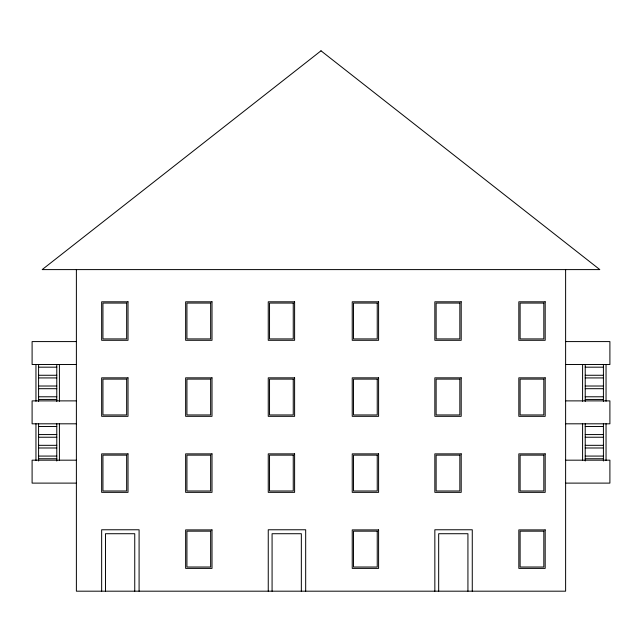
<?xml version="1.0" encoding="UTF-8"?>
<svg xmlns="http://www.w3.org/2000/svg" width="642" height="642" viewBox="0 0 642 642"><rect width="100%" height="100%" fill="white"/><g stroke="black" fill="none" stroke-linecap="round" stroke-linejoin="round"><path stroke-width="0.96" d="M76.382 341.584L32.1 341.584L32.1 364.512L76.382 364.512M565.618 341.584L609.9 341.584L609.9 364.512L565.618 364.512M38.584 367.176L56.777 367.176M585.223 367.176L603.416 367.176M38.584 375.265L56.777 375.265M585.223 375.265L603.416 375.265M38.584 377.929L56.777 377.929M585.223 377.929L603.416 377.929M38.584 386.019L56.777 386.019M585.223 386.019L603.416 386.019M38.584 388.691L56.777 388.691M585.223 388.691L603.416 388.691M38.584 396.78L56.777 396.78M585.223 396.78L603.416 396.78M38.584 399.444L56.777 399.444M585.223 399.444L603.416 399.444M76.382 400.881L32.1 400.881L32.1 423.808L76.382 423.808M565.618 400.881L609.9 400.881L609.9 423.808L565.618 423.808M38.584 426.481L56.777 426.481M585.223 426.481L603.416 426.481M38.584 434.57L56.777 434.57M585.223 434.57L603.416 434.57M38.584 437.234L56.777 437.234M585.223 437.234L603.416 437.234M38.584 445.323L56.777 445.323M585.223 445.323L603.416 445.323M38.584 447.988L56.777 447.988M585.223 447.988L603.416 447.988M38.584 456.077L56.777 456.077M585.223 456.077L603.416 456.077M38.584 458.741L56.777 458.741M585.223 458.741L603.416 458.741M76.382 460.178L32.1 460.178L32.1 483.113L76.382 483.113M565.618 460.178L609.9 460.178L609.9 483.113L565.618 483.113M606.048 364.512L606.048 401.29M606.048 423.808L606.048 460.595M603.416 364.512L603.416 401.419M603.416 423.808L603.416 461.012M585.223 364.512L585.223 401.419M585.223 423.808L585.223 461.012M582.591 364.512L582.591 401.29M582.591 423.808L582.591 460.595M565.618 269.6L565.618 591.186L76.382 591.186L76.382 269.6M472.271 591.186L472.271 529.77L434.843 529.77L434.843 591.186M467.93 591.186L467.93 533.719L438.671 533.719L438.671 591.186M305.68 591.186L305.68 529.77L268.252 529.77L268.252 591.186M301.339 591.186L301.339 533.719L272.08 533.719L272.08 591.186M139.089 591.186L139.089 529.77L101.653 529.77L101.653 591.186M134.748 591.186L134.748 533.719L105.489 533.719L105.489 591.186M59.409 364.512L59.409 401.29M59.409 423.808L59.409 460.595M56.777 364.512L56.777 401.419M56.777 423.808L56.777 461.012M38.584 364.512L38.584 401.419M38.584 423.808L38.584 461.012M35.952 364.512L35.952 401.29M35.952 423.808L35.952 460.595M321 50.814L42.179 269.6L599.821 269.6L321 50.814M128.015 301.804L101.653 301.804L101.653 340.292L128.015 340.292L128.015 301.804M212.004 301.804L185.642 301.804L185.642 340.292L212.004 340.292L212.004 301.804M294.606 301.804L268.252 301.804L268.252 340.292L294.606 340.292L294.606 301.804M378.595 301.804L352.233 301.804L352.233 340.292L378.595 340.292L378.595 301.804M461.205 301.804L434.843 301.804L434.843 340.292L461.205 340.292L461.205 301.804M545.186 301.804L518.832 301.804L518.832 340.292L545.186 340.292L545.186 301.804M126.659 303.072L102.937 303.072L102.937 338.92L126.659 338.92L126.659 303.072M210.648 303.072L186.926 303.072L186.926 338.92L210.648 338.92L210.648 303.072M293.25 303.072L269.528 303.072L269.528 338.92L293.25 338.92L293.25 303.072M377.239 303.072L353.517 303.072L353.517 338.92L377.239 338.92L377.239 303.072M459.849 303.072L436.127 303.072L436.127 338.92L459.849 338.92L459.849 303.072M543.83 303.072L520.108 303.072L520.108 338.92L543.83 338.92L543.83 303.072M128.015 377.841L101.653 377.841L101.653 416.321L128.015 416.321L128.015 377.841M212.004 377.841L185.642 377.841L185.642 416.321L212.004 416.321L212.004 377.841M294.606 377.841L268.252 377.841L268.252 416.321L294.606 416.321L294.606 377.841M378.595 377.841L352.233 377.841L352.233 416.321L378.595 416.321L378.595 377.841M461.205 377.841L434.843 377.841L434.843 416.321L461.205 416.321L461.205 377.841M545.186 377.841L518.832 377.841L518.832 416.321L545.186 416.321L545.186 377.841M126.659 379.109L102.937 379.109L102.937 414.957L126.659 414.957L126.659 379.109M210.648 379.109L186.926 379.109L186.926 414.957L210.648 414.957L210.648 379.109M293.25 379.109L269.528 379.109L269.528 414.957L293.25 414.957L293.25 379.109M377.239 379.109L353.517 379.109L353.517 414.957L377.239 414.957L377.239 379.109M459.849 379.109L436.127 379.109L436.127 414.957L459.849 414.957L459.849 379.109M543.83 379.109L520.108 379.109L520.108 414.957L543.83 414.957L543.83 379.109M128.015 453.87L101.653 453.87L101.653 492.35L128.015 492.35L128.015 453.87M212.004 453.87L185.642 453.87L185.642 492.35L212.004 492.35L212.004 453.87M294.606 453.87L268.252 453.87L268.252 492.35L294.606 492.35L294.606 453.87M378.595 453.87L352.233 453.87L352.233 492.35L378.595 492.35L378.595 453.87M461.205 453.87L434.843 453.87L434.843 492.35L461.205 492.35L461.205 453.87M545.186 453.87L518.832 453.87L518.832 492.35L545.186 492.35L545.186 453.87M126.659 455.138L102.937 455.138L102.937 490.986L126.659 490.986L126.659 455.138M210.648 455.138L186.926 455.138L186.926 490.986L210.648 490.986L210.648 455.138M293.25 455.138L269.528 455.138L269.528 490.986L293.25 490.986L293.25 455.138M377.239 455.138L353.517 455.138L353.517 490.986L377.239 490.986L377.239 455.138M459.849 455.138L436.127 455.138L436.127 490.986L459.849 490.986L459.849 455.138M543.83 455.138L520.108 455.138L520.108 490.986L543.83 490.986L543.83 455.138M212.004 529.899L185.642 529.899L185.642 568.387L212.004 568.387L212.004 529.899M378.595 529.899L352.233 529.899L352.233 568.387L378.595 568.387L378.595 529.899M545.186 529.899L518.832 529.899L518.832 568.387L545.186 568.387L545.186 529.899M210.648 531.167L186.926 531.167L186.926 567.014L210.648 567.014L210.648 531.167M377.239 531.167L353.517 531.167L353.517 567.014L377.239 567.014L377.239 531.167M543.83 531.167L520.108 531.167L520.108 567.014L543.83 567.014L543.83 531.167"/></g></svg>
